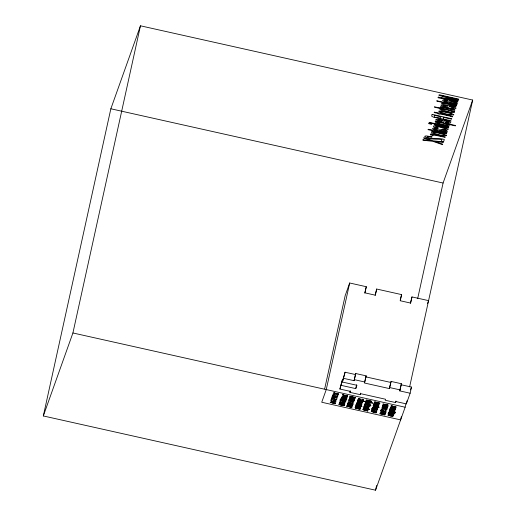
<?xml version="1.0" encoding="UTF-8"?>
<svg xmlns="http://www.w3.org/2000/svg" width="516" height="516" viewBox="0 0 516 516"><rect width="100%" height="100%" fill="white"/><g stroke="black" fill="none" stroke-linecap="round" stroke-linejoin="round"><path stroke-width="0.77" d="M405.84 404.08L405.15 407.221L375.545 490.2L43.318 415.948L110.85 108.779L140.455 25.8L472.682 100.052L409.627 386.845M43.318 415.948L72.917 332.968L140.455 25.8M324.661 388.935L345.165 295.668L349.687 283L366.296 286.715L364.947 292.862L375.325 295.184L376.68 289.037L401.59 294.604L400.242 300.751L410.62 303.073L411.974 296.926L428.583 300.635L427.519 303.614M349.687 283L326.254 389.586L321.732 402.254L400.629 419.889L401.319 416.754M339.902 389.038L342.56 379.221L339.902 389.038L350.28 391.36L349.925 392.36L360.303 394.675L360.658 393.676L385.575 399.249L385.22 400.248L395.598 402.564L395.959 401.564L406.337 403.886L410.143 393.218L411.497 387.071L401.113 384.749L399.765 390.896L410.143 393.218M341.205 385.368L355.743 388.619L356.93 385.284L342.398 382.04L345.056 372.223L355.44 374.539L355.795 373.539L366.173 375.861L364.464 383.014L389.38 388.58L391.089 381.427L401.467 383.749L399.765 390.896M342.398 382.04L345.056 372.223M364.754 293.094L366.296 286.715M349.925 392.36L350.261 390.818M343.708 378.37L354.086 380.692L355.44 374.539M354.086 380.692L355.795 373.539M375.138 295.416L376.68 289.037M355.743 388.619L356.588 384.775M360.303 394.675L360.645 393.14M364.638 382.24L366.173 375.861M400.223 300.215L401.59 294.604M389.38 388.58L391.089 381.427M410.433 303.305L411.974 296.926M375.545 490.2L376.583 485.485M417.689 298.512L443.083 183.032L472.682 100.052M395.598 402.564L395.94 401.029M406.337 403.886L407.014 400.809M340.431 400.41L339.799 400.016L344.32 401.338C331.782 397.533 354.879 403.344 341.818 400.416L345.578 401.622L340.437 400.468M401.113 384.749L401.467 383.749M410.478 389.915L411.497 387.071M110.85 108.779L443.083 183.032M365.818 376.861L390.735 382.427M354.44 379.692L364.825 382.008M389.735 387.58L400.119 389.896M72.917 332.968L405.15 407.221M391.928 407.317L395.849 408.072L390.67 407.027L395.649 408.633L390.509 407.479L394.437 408.24M374.01 406.402L372.952 405.84C377.228 406.589 370.282 405.821 374.552 406.524L374.061 406.531M365.85 404.596L364.735 404.338L366.624 404.899L365.909 404.725M390.328 411.491L389.206 411.233L391.096 411.794L390.38 411.62M382.124 412.181C380.931 412.923 379.06 411.555 382.124 412.181M389.503 415.219C388.309 415.954 386.439 414.593 389.503 415.219M356.904 402.538L362.148 403.776L360.936 403.151L356.904 402.538M432.801 135.269L430.26 134.74L433.279 134.702L430.802 134.147L430.937 133.779L445.263 136.979L445.121 137.366L435.433 135.244L432.801 135.269M442.483 108.128L439.942 107.56L442.96 107.56L440.483 107.006L440.619 106.638L454.944 109.844L454.802 110.231L445.115 108.108L442.483 108.128M330.769 402.364L331.601 402.77L330.156 402.306L331.988 402.454L330.769 402.364M334.097 393.018L334.936 393.424L333.491 392.96L335.136 393.063L334.097 393.018M342.54 396.346L343.379 396.759L341.934 396.288L343.579 396.398L342.54 396.346M371.784 411.504L372.623 411.916L371.178 411.445L373.003 411.594L371.784 411.504M391.586 405.982L392.424 406.389L390.98 405.924L392.624 406.028L391.586 405.982M334.8 400.177C333.123 400.668 333.568 400.229 332.491 399.823L334.8 400.177M335.639 400.648L334.903 400.79L336.148 401.061L336.064 400.61L335.142 400.416L335.639 400.648M333.646 394.237L333.53 394.617C336.709 394.624 337.103 395.856 332.904 394.592L333.072 394.108L333.646 394.237M348.822 401.925L348.7 402.306C351.886 402.312 352.28 403.544 348.074 402.274L348.248 401.796L348.822 401.925M359.052 398.481L358.93 398.868C362.116 398.874 362.509 400.1 358.304 398.836L358.478 398.352L359.052 398.481M381.814 409.24L381.698 409.627C384.878 409.633 385.271 410.865 381.072 409.594L381.24 409.117L381.814 409.24M335.232 401.854L330.595 400.861L333.297 401.88L335.864 402.029L335.232 401.854M383.136 412.729L382.556 412.865L385.697 413.445L382.685 412.323L383.136 412.729M390.515 415.761L389.935 415.896L393.076 416.483L390.064 415.361L390.515 415.761M369.308 405.163C362.335 404.163 374.184 406.821 369.791 405.595L369.908 405.266C374.603 405.84 362.4 403.712 369.308 405.163M377.46 406.969C370.494 405.963 382.337 408.627 377.951 407.395L378.067 407.072C382.756 407.646 370.553 405.518 377.46 406.969M393.779 412.058C386.813 411.052 398.655 413.716 394.269 412.484L394.385 412.161C399.074 412.736 386.871 410.607 393.779 412.058M337.535 395.372L337.019 395.404L338.051 395.714L336.625 394.837L337.535 395.372M352.712 403.06L352.189 403.093L353.221 403.402L351.802 402.525L352.712 403.06M362.942 399.616L362.419 399.648L363.457 399.965L362.032 399.087L362.942 399.616M385.704 410.381L385.188 410.407L386.22 410.723L384.801 409.846L385.704 410.381M434.717 106.857L434.582 107.238L441.715 108.831L439.561 108.876C442.464 111.869 449.655 112.424 454.299 112.585L454.409 112.114L452.474 111.211L454.306 111.624L454.435 111.269L434.717 106.857M423.062 139.726L422.881 140.236L432.84 141.32L442.515 144.68L442.702 144.151L434.93 141.494L443.315 142.422L443.502 141.913L433.027 140.791L423.83 137.591L423.636 138.127L430.866 140.61L423.062 139.726M428.931 123.285L428.79 123.679L431.518 124.291L431.66 123.898L428.931 123.285M429.273 122.324L429.138 122.705L448.785 127.097L448.92 126.71L429.273 122.324M432.118 114.346L431.647 116.171L433.711 117.28L441.38 118.635L450.836 121.357L451.023 120.834C449.101 119.383 442.27 120.699 443.192 117.28L451.616 119.164L451.771 118.738L432.118 114.346M436.955 100.788L436.826 101.155L448.236 103.71L441.793 103.342L441.619 103.832L447.295 104.155L455.925 107.083L456.099 106.593L449.133 104.258L456.473 105.548L456.608 105.18L436.955 100.788M438.258 97.143L438.039 97.75L457.692 102.142L457.834 101.736L441.257 98.04L458.15 100.846L458.305 100.42L442.051 95.808L458.621 99.524L458.769 99.117L439.116 94.725L438.897 95.337L455.189 99.956L438.258 97.143M331.072 399.726L331.865 400.106L331.969 399.739L331.072 399.726M331.678 398.017L331.511 398.487L336.651 399.636L336.819 399.165L336.097 399.39L334.323 398.991L334.445 398.649L332.143 398.507L332.272 398.146L331.678 398.017M332.156 396.688L331.936 397.288L337.206 398.081L332.156 396.688M332.607 395.417L332.439 395.888L337.58 397.036L337.748 396.565L337.025 396.791L335.252 396.391L335.374 396.049L333.072 395.907L333.194 395.546L332.607 395.417M428.222 129.284L428.08 129.677L432.079 130.567L431.95 130.935L433.917 131.374L434.046 131.006L446.604 133.896L444.908 133.038L434.188 130.619L434.298 130.303L428.222 129.284M434.324 112.172L434.188 112.559L438.187 113.456L438.052 113.823L440.019 114.262L440.148 113.894L450.12 116.145L450.481 116.597L452.713 116.784L451.016 115.926L440.29 113.507L440.4 113.191L434.324 112.172M434.253 115.281C433.13 118.1 438.477 117.829 440.335 117.996L440.967 116.784L434.253 115.281M332.646 402.725L332.072 402.996L335.187 403.744L333.181 402.938L335.342 403.318L332.285 402.641L332.646 402.725M335.981 393.379L335.406 393.65L338.522 394.392L336.509 393.592L338.67 393.972L335.619 393.295L335.981 393.379M434.317 124.491L434.182 124.885L448.436 128.071L448.578 127.678L434.317 124.491M435.549 121.041L435.42 121.415L437.316 121.841L435.04 121.834C437.181 124.343 446.585 126.407 449.823 125.104L448.069 124.253L455.383 125.891L455.525 125.504L435.549 121.041M431.969 136.824L431.834 137.217C430.692 137.262 427.364 135.734 427.106 137.114C432.505 139.913 438.735 137.475 444.36 139.514L443.605 141.623L441.328 141.113L441.928 139.436C436.233 138.875 429.809 139.959 424.765 136.598L425.016 136.069L426.571 135.94L431.969 136.824M339.012 404.454L344.133 405.673L339.702 404.66L341.831 404.86L339.838 404.267C353.479 407.337 332.375 402.158 341.063 404.757L339.012 404.454M340.102 401.403L339.934 401.874L345.075 403.022L345.243 402.551L344.52 402.777L342.747 402.377L342.869 402.035L340.566 401.893L340.695 401.532L340.102 401.403M340.915 399.132L346.03 400.352L341.598 399.339L343.733 399.539L341.74 398.952C355.376 402.016 334.271 396.836 342.959 399.436L340.915 399.132M342.463 394.792L346.984 396.327L347.462 396.365L343.005 395.108L347.642 395.837L342.463 394.792M437.491 128.645L437.362 129L434.833 128.723L434.543 129.187C438.129 131.238 445.198 127.704 447.437 131.799L445.031 131.877L446.953 132.502L446.772 132.941L434.343 129.819L432.453 128.478L433.704 128.097L437.491 128.645M447.52 100.53L447.391 100.884L444.863 100.607L444.573 101.072C448.159 103.123 455.228 99.588 457.466 103.684L455.06 103.761L456.983 104.387L456.802 104.825L444.373 101.704L442.483 100.362L443.734 99.981L447.52 100.53M438.207 127.968L438.071 128.342C436.878 127.729 433.137 127.736 433.382 126.059L436.742 126.097L444.315 127.684L448.294 129.335L447.424 129.935A5.037 0.832 12.4 0 1 445.018 129.774L442.515 129.335L442.651 128.961L445.224 129.329L446.237 128.981A3.025 0.497 12.4 0 0 444.973 128.361C442.264 127.936 437.433 125.646 435.465 127.013L438.207 127.968M442.257 120.247L441.806 121.524L437.794 119.938L442.257 120.247M447.404 105.825L446.953 107.102L442.941 105.516L447.404 105.825M341.966 403.19L339.502 402.925L341.966 403.19M344.049 397.888L341.592 397.617L344.049 397.888M344.424 396.707L343.85 396.978L346.965 397.726L344.952 396.92L347.113 397.307L344.062 396.63L344.424 396.707M342.366 403.28L344.752 404.138L342.366 403.28M344.456 397.971L346.836 398.836L344.456 397.971M342.443 403.854L344.682 404.228L342.443 403.854M344.527 398.552L346.765 398.92L344.527 398.552M444.179 120.667L443.573 122.35L437.955 120.892L435.685 119.493L438.116 119.19L443.831 120.144L449.172 121.66L450.861 122.821L448.933 123.201L445.489 122.744L445.624 122.363L448.765 122.389L444.179 120.667M449.32 106.244L448.72 107.928L443.102 106.47L440.832 105.071L443.263 104.767L448.978 105.716L454.319 107.231L456.009 108.399L454.08 108.779L450.629 108.321L450.765 107.941L453.906 107.96L449.32 106.244M346.7 406.189L351.835 407.343L348.074 406.137C361.135 409.065 338.045 403.254 350.583 407.06L346.7 406.189M347.287 404.538L351.809 406.073L352.293 406.111L347.829 404.854L352.467 405.582L347.287 404.538M347.629 403.577L352.712 404.821L350.403 404.176L352.86 404.48L347.629 403.577M348.726 400.506L353.247 402.041L353.724 402.08L349.267 400.822L353.905 401.551L348.726 400.506M349.055 399.571L354.189 400.829L351.88 400.19L354.337 400.487L349.055 399.571M349.706 397.759L349.506 398.32L354.647 399.468L350.164 398.346L350.287 398.01L354.847 398.907L349.706 397.759M350.009 396.907L355.118 398.159L352.802 397.513L355.26 397.81L350.009 396.907M349.177 403.673L347.7 403.293L349.177 403.673M350.654 399.681L349.177 399.307L350.654 399.681M351.577 397.01L350.1 396.63L351.577 397.01M355.118 407.743L359.639 409.278L360.116 409.317L355.659 408.059L360.297 408.788L355.118 407.743M355.472 406.731L360.574 407.988L358.252 407.35L358.375 407.001C367.108 408.827 349.306 404.789 357.769 406.866L357.646 407.214L355.472 406.731M355.924 405.466L361.019 406.737L358.497 405.834L361.168 406.324L358.523 405.731C370.153 408.233 348.88 402.912 357.943 405.602L355.924 405.466M356.453 403.97L361.593 405.125L357.833 403.918C370.894 406.847 347.797 401.035 360.342 404.841L356.453 403.97M357.375 401.396L362.477 402.661L360.155 402.022L360.278 401.674C369.011 403.499 351.209 399.461 359.671 401.538L359.549 401.887L357.375 401.396M357.852 400.061L362.987 401.216L359.226 400.01C372.288 402.938 349.197 397.127 361.735 400.932L357.852 400.061M362.838 409.53L364.767 410.246L363.451 409.756L364.896 409.878L362.838 409.53M363.225 408.44L368.327 409.698L368.508 409.194L369.656 409.343L363.38 408.014L367.876 409.143L367.766 409.452L363.225 408.44M363.864 406.647L363.651 407.247L368.921 408.04L363.864 406.647M364.335 405.331L364.167 405.802L369.308 406.95L369.475 406.479L366.986 406.305L367.102 405.963L364.799 405.821L364.928 405.46L364.335 405.331M364.799 404.041L366.573 404.557L364.799 404.041M365.586 401.822L370.694 403.08L370.907 402.474C344.759 397.694 389.928 406.182 365.586 401.822M366.076 400.455L371.217 401.609L367.457 400.397C380.518 403.325 357.42 397.513 369.966 401.319L366.076 400.455M365.476 410.323L367.824 411.104L366.766 410.684L366.889 410.336C370.656 410.891 363.632 409.607 366.257 410.233L365.476 410.323M371.907 408.949L377.022 410.168L372.591 409.156L374.726 409.362L372.733 408.769C386.368 411.833 365.27 406.653 373.958 409.252L371.907 408.949M372.488 407.369L374.416 408.079L373.107 407.595L374.545 407.711L372.488 407.369M371.681 409.878L371.514 410.343L376.654 411.497L376.822 411.026L376.1 411.246L374.326 410.852L374.448 410.51L372.146 410.362L372.268 410.007L371.681 409.878M373.429 404.983L378.531 406.247L376.209 405.602L376.332 405.26C385.065 407.079 367.263 403.048 375.725 405.125L375.603 405.466L373.429 404.983M374.048 403.248L373.881 403.718L379.021 404.867L379.189 404.396L378.46 404.621L376.693 404.222L376.815 403.88L374.506 403.738L374.635 403.377L374.048 403.248M374.481 402.37L379.602 403.583L375.171 402.577L377.299 402.777L375.306 402.183C388.941 405.253 367.844 400.068 376.532 402.667L374.481 402.37M373.668 411.865L373.094 412.136L376.209 412.884L374.197 412.078L376.358 412.458L373.307 411.781L373.668 411.865M375.132 408.162L377.48 408.943L376.416 408.517L376.538 408.175C380.305 408.73 373.281 407.447 375.906 408.072L375.132 408.162M383.007 404.06L384.93 404.77L383.62 404.286L385.065 404.402L383.007 404.06M382.569 405.615L387.69 406.834L383.259 405.821L385.387 406.021L383.394 405.428C397.036 408.498 375.932 403.318 384.62 405.911L382.569 405.615M380.079 413.161L379.873 413.729L385.02 414.877L380.537 413.755L380.66 413.413L385.22 414.316L380.079 413.161M381.943 407.93L386.465 409.465L386.948 409.504L382.485 408.246L387.123 408.975L381.943 407.93M382.433 406.556L382.266 407.021L387.406 408.169L387.574 407.705L385.078 407.53L385.2 407.188L382.898 407.04L383.027 406.685L382.433 406.556M383.214 410.988L380.75 410.723L383.214 410.988M385.645 404.847L387.993 405.634L386.935 405.208L387.058 404.867C390.825 405.415 383.801 404.131 386.42 404.757L385.645 404.847M383.62 411.078L386 411.936L383.62 411.078M383.691 411.652L385.929 412.02L383.691 411.652M389.27 410.93L391.051 411.452L389.27 410.93M389.741 409.633L389.574 410.097L394.714 411.246L394.882 410.781L390.206 410.117L390.328 409.762L389.741 409.633M390.07 408.704L395.172 409.968L392.85 409.323L392.979 408.982C401.712 410.8 383.904 406.769 392.373 408.846L392.244 409.188L390.07 408.704M388.825 412.839L393.921 414.109L391.399 413.206L394.069 413.697L391.425 413.103C403.054 415.599 381.788 410.285 390.844 412.974L388.825 412.839M390.677 414.116L388.213 413.845L390.677 414.116M393.469 406.344L392.895 406.614L396.011 407.356L393.998 406.55L396.159 406.937L393.108 406.26L393.469 406.344M391.083 414.206L393.463 415.064L391.083 414.206M391.154 414.78L393.392 415.148L391.154 414.78M353.395 397.094L355.356 397.726L353.395 397.094M352.473 399.765L354.434 400.397L352.473 399.765M350.996 403.757L352.957 404.389L350.996 403.757M352.828 396.965L350.119 396.527L352.828 396.965M351.899 399.636L349.197 399.203L351.899 399.636M350.422 403.628L347.713 403.196L350.422 403.628M453.757 114.733L453.525 114.971C449.03 114.926 441.277 114.313 438.697 111.172A6.057 1 12.4 0 1 440.903 111.063C445.134 111.895 450.404 111.991 453.757 114.733M446.346 135.514L446.108 135.753C441.619 135.708 433.866 135.095 431.286 131.954A6.057 1 12.4 0 1 433.485 131.844C437.723 132.677 442.986 132.773 446.346 135.514M369.695 404.151L370.333 404.299L365.283 402.673L367.495 403.48L365.102 403.183L369.695 404.151M441.644 109.366C455.009 115.203 456.26 110.153 441.644 109.366M440.748 111.695C446.276 115.861 461.317 114.991 442.451 111.695A3.354 0.555 12.4 0 0 440.748 111.695M433.33 132.477C438.858 136.643 453.899 135.773 435.04 132.477A3.354 0.555 12.4 0 0 433.33 132.477M447.836 124.866C444.547 125.059 438.987 124.227 437.117 122.266L444.547 123.472L447.836 124.866M455.66 103.097L453.551 103.316L449.675 102.536L451.874 101.916L455.66 103.097M445.63 131.212L443.521 131.432L439.645 130.651L441.844 130.032L445.63 131.212M343.978 398.429L341.553 397.707L343.978 398.429M341.889 403.738L339.47 403.015L341.889 403.738M383.136 411.536L380.718 410.813L383.136 411.536M390.599 414.658L388.18 413.935L390.599 414.658"/></g></svg>
